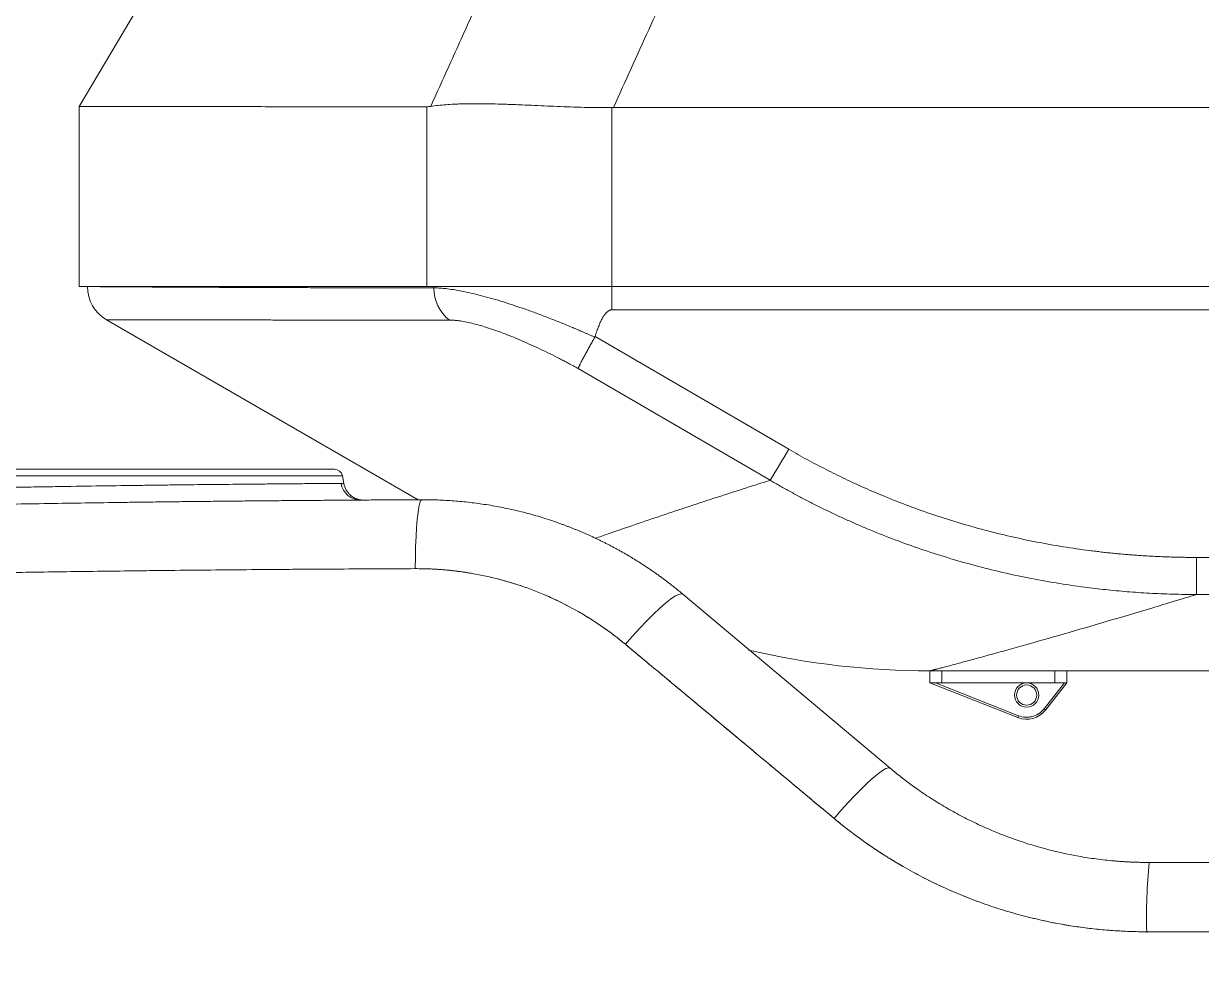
# Model space of a CAD drawing. Header units: millimetres. Extents: x 744 to 5705, y 930 to 4879.
# Drawn here: x 1241.2 to 1533.3, y 3673.8 to 3907 of the extents above; entities that cross this region are included whole.
import ezdxf

# ---------------------------------------------------------------- set-up
doc = ezdxf.new("R2010")
doc.units = ezdxf.units.MM
doc.header["$MEASUREMENT"] = 0

msp = doc.modelspace()

# ---------------------------------------------------------------- linework, layer by layer
at = {"color": 7, "linetype": 'Continuous', "lineweight": 15, "true_color": 0xffffff}
for p, q in [((1347.59, 4043.35), (1254.99, 3886.45)), ((1254.99, 3841.82), (1254.99, 3886.45)), ((1341.16, 3841.82), (1341.16, 3886.41)), ((1387.06, 3886.24), (1387.06, 3841.82)), ((1387.49, 3886.24), (1550.38, 3886.24)), ((1254.99, 3841.82), (1341.16, 3841.82)), ((1341.16, 3841.82), (1387.06, 3841.82)), ((1387.06, 3841.82), (1552.22, 3841.82)), ((1261.74, 3833.59), (1339.04, 3788.96)), ((1387.06, 3836.05), (1552.23, 3836.05)), ((1430.97, 3801.51), (1382.92, 3829.45)), ((1378.71, 3821.5), (1426.37, 3793.78)), ((1081.64, 3796.54), (1318.28, 3796.54)), ((1320.25, 3794.89), (1320.58, 3793.02)), ((1324.88, 3788.89), (1324.84, 3788.89)), ((1456.08, 3722.44), (1404.67, 3765.57)), ((1465.97, 3746.54), (1465.97, 3743.54)), ((1468.97, 3746.54), (1465.97, 3746.54)), ((1468.97, 3743.54), (1468.97, 3746.54)), ((1496.97, 3746.54), (1468.97, 3746.54)), ((1496.97, 3746.54), (1496.97, 3743.54)), ((1499.97, 3746.54), (1496.97, 3746.54)), ((1499.97, 3746.54), (1499.97, 3743.54)), ((1499.97, 3746.54), (1550.72, 3746.54)), ((1468.97, 3743.54), (1465.97, 3743.54)), ((1465.97, 3743.54), (1487.77, 3734.96)), ((1487.95, 3735.43), (1467.33, 3743.54)), ((1496.97, 3743.54), (1468.97, 3743.54)), ((1499.33, 3743.54), (1494.29, 3737.14)), ((1494.68, 3736.83), (1499.97, 3743.54)), ((1499.97, 3743.54), (1496.97, 3743.54)), ((1494.68, 3736.83), (1494.29, 3737.14)), ((1487.95, 3735.43), (1487.77, 3734.96)), ((3180.05, 3699.04), (1520.36, 3699.04))]:
    msp.add_line(p, q, dxfattribs=at)
at = {"color": 8, "linetype": 'Continuous', "lineweight": 15, "true_color": 0x808080}
for p, q in [((1342.94, 3841.82), (1342.94, 3841.49)), ((1387.06, 3841.82), (1387.06, 3836.05)), ((1079.67, 3794.89), (1320.25, 3794.89)), ((1532.07, 3774.67), (1552.32, 3774.67)), ((1532.07, 3765.47), (1552.33, 3765.47)), ((1519.81, 3681.86), (1519.81, 3681.65))]:
    msp.add_line(p, q, dxfattribs=at)
at = {"color": 7, "linetype": 'Continuous', "lineweight": 15, "true_color": 0xffffff}
for points in [[(1338.29, 3771.88), (1338.34, 3774.66), (1338.41, 3777.32), (1338.52, 3779.82), (1338.66, 3782.09), (1338.83, 3784.1), (1339.03, 3785.8), (1339.24, 3787.17), (1339.47, 3788.16), (1339.71, 3788.76), (1339.96, 3788.97)], [(1532.07, 3765.47), (1532.07, 3765.79), (1532.07, 3766.42), (1532.07, 3767.31), (1532.07, 3768.46), (1532.07, 3769.81), (1532.07, 3771.33), (1532.07, 3772.97), (1532.07, 3774.67)], [(1390.45, 3753.13), (1392.23, 3755.17), (1394, 3757.12), (1395.74, 3758.94), (1397.4, 3760.6), (1398.95, 3762.06), (1400.38, 3763.31), (1401.64, 3764.31), (1402.72, 3765.05), (1403.59, 3765.51), (1404.25, 3765.68), (1404.67, 3765.57)], [(1442.2, 3709.97), (1443.97, 3711.99), (1445.72, 3713.93), (1447.42, 3715.74), (1449.05, 3717.39), (1450.58, 3718.85), (1451.96, 3720.1), (1453.19, 3721.1), (1454.23, 3721.85), (1455.07, 3722.33), (1455.69, 3722.53), (1456.08, 3722.44)]]:
    msp.add_lwpolyline(points, dxfattribs=at)
for radius in [3, 2.5]:
    msp.add_circle((1489.97, 3740.54), radius, dxfattribs=at)
for centre, radius, start, end in [((1266.49, 3841.82), 9.5, 180, 240), ((1352.77, 3841.32), 9.82, 179.0394, 232.6914), ((1182.84, 3944.07), 286.17, 328.3203, 330.1208), ((1318.28, 3794.54), 2, 10, 90), ((1324.82, 3793.87), 4.98, 189.8119, 270.2305), ((1465.97, 3946.04), 199.5, 256.9696, 270), ((1489.97, 3740.54), 6, 248.5117, 321.7776), ((1656.26, 3685.74), 136.55, 174.4104, 181.6282)]:
    msp.add_arc(centre, radius, start, end, dxfattribs=at)
for points, knots in [([(1412.56, 4041.61), (1410.55, 4037.21), (1406.54, 4028.43), (1400.55, 4015.28), (1394.59, 4002.18), (1388.66, 3989.12), (1382.75, 3976.12), (1376.88, 3963.17), (1371.03, 3950.27), (1365.21, 3937.42), (1359.41, 3924.62), (1353.64, 3911.87), (1347.89, 3899.17), (1344.07, 3890.71), (1342.17, 3886.5)], [0, 0, 0, 0, 0.085217, 0.170085, 0.254608, 0.338785, 0.42262, 0.506114, 0.589268, 0.672084, 0.754564, 0.836709, 0.918521, 1, 1, 1, 1]), ([(1387.49, 3886.24), (1390.4, 3892.66), (1396.11, 3905.24), (1404.51, 3923.71), (1412.56, 3941.39), (1421.62, 3961.26), (1431.68, 3983.25), (1442.71, 4007.33), (1449.95, 4023.06), (1453.5, 4030.78)], [0, 0, 0, 0, 0.133104, 0.2608053, 0.383104, 0.5000001, 0.6729889, 0.8396555, 1, 1, 1, 1]), ([(1254.99, 3886.45), (1254.99, 3886.45), (1257.63, 3886.45), (1263.51, 3886.45), (1264.81, 3886.44), (1267.67, 3886.44), (1269.21, 3886.44), (1274.14, 3886.44), (1277.84, 3886.44), (1285.9, 3886.43), (1290.26, 3886.43), (1297.18, 3886.43), (1299.55, 3886.42), (1304.39, 3886.42), (1306.87, 3886.42), (1319.45, 3886.42), (1330.21, 3886.42), (1341.16, 3886.41)], [0, 0, 0, 0, 0.25, 0.25, 0.3125, 0.3125, 0.375, 0.375, 0.5, 0.5, 0.625, 0.625, 0.6875, 0.6875, 0.75, 0.75, 1, 1, 1, 1]), ([(1342.17, 3886.5), (1343.28, 3886.67), (1344.53, 3886.81), (1346.57, 3886.96), (1347.28, 3887.01), (1348.4, 3887.06), (1348.78, 3887.07), (1349.55, 3887.1), (1349.95, 3887.11), (1351.95, 3887.16), (1353.64, 3887.16), (1357.21, 3887.12), (1359.08, 3887.07), (1361.53, 3886.99), (1362.02, 3886.97), (1363.02, 3886.94), (1363.53, 3886.92), (1365.07, 3886.86), (1366.1, 3886.81), (1369.23, 3886.67), (1371.37, 3886.57), (1374.64, 3886.43), (1375.74, 3886.39), (1377.96, 3886.31), (1379.09, 3886.28), (1382.49, 3886.2), (1384.77, 3886.17), (1387.06, 3886.24)], [0, 0, 0, 0, 0.125, 0.125, 0.1875, 0.1875, 0.21875, 0.21875, 0.25, 0.25, 0.375, 0.375, 0.5, 0.5, 0.53125, 0.53125, 0.5625, 0.5625, 0.625, 0.625, 0.75, 0.75, 0.8125, 0.8125, 0.875, 0.875, 1, 1, 1, 1]), ([(1342.94, 3841.49), (1342.01, 3841.49), (1340.14, 3841.49), (1337.33, 3841.49), (1334.5, 3841.5), (1331.66, 3841.5), (1328.8, 3841.51), (1325.93, 3841.51), (1323.06, 3841.52), (1320.18, 3841.53), (1317.3, 3841.53), (1314.42, 3841.54), (1310.47, 3841.55), (1305.2, 3841.57), (1298.5, 3841.59), (1291.28, 3841.62), (1283.75, 3841.66), (1276.84, 3841.69), (1271.26, 3841.72), (1267.31, 3841.75), (1264.97, 3841.76), (1263.6, 3841.77), (1262.8, 3841.78), (1262.05, 3841.78), (1261.36, 3841.79), (1260.73, 3841.79), (1260.15, 3841.79), (1259.62, 3841.8), (1259.14, 3841.8), (1258.72, 3841.8), (1258.34, 3841.81), (1258.01, 3841.81), (1257.73, 3841.81), (1257.5, 3841.81), (1257.31, 3841.81), (1257.17, 3841.82), (1257.07, 3841.82), (1257.01, 3841.82), (1257, 3841.82), (1256.99, 3841.82)], [0, 0, 0, 0, 0.02135, 0.042943, 0.064774, 0.086843, 0.109145, 0.131677, 0.154438, 0.177424, 0.200631, 0.224056, 0.247697, 0.2984, 0.35693, 0.423156, 0.496932, 0.579383, 0.648539, 0.704662, 0.747925, 0.763429, 0.778748, 0.793883, 0.808837, 0.82361, 0.838204, 0.852622, 0.866866, 0.880936, 0.894834, 0.908562, 0.922121, 0.935513, 0.948738, 0.961799, 0.974695, 0.987428, 1, 1, 1, 1]), ([(1382.85, 3829.28), (1382.63, 3829.38), (1382.19, 3829.57), (1381.53, 3829.86), (1380.88, 3830.15), (1380.23, 3830.43), (1379.58, 3830.71), (1378.95, 3830.98), (1378.31, 3831.25), (1377.68, 3831.52), (1376.28, 3832.11), (1374.14, 3832.98), (1371.25, 3834.12), (1368.42, 3835.19), (1364.66, 3836.54), (1361.02, 3837.76), (1357.55, 3838.8), (1355.04, 3839.5), (1352.65, 3840.09), (1350.37, 3840.6), (1348.26, 3840.99), (1346.69, 3841.22), (1345.59, 3841.34), (1344.88, 3841.41), (1344.2, 3841.45), (1343.55, 3841.48), (1343.15, 3841.48), (1342.94, 3841.49)], [0, 0, 0, 0, 0.014, 0.027895, 0.041687, 0.055374, 0.068957, 0.082436, 0.095812, 0.109084, 0.122252, 0.184855, 0.245639, 0.3082, 0.369225, 0.494349, 0.557477, 0.619559, 0.683299, 0.746261, 0.809748, 0.872781, 0.898268, 0.923729, 0.949168, 0.97459, 1, 1, 1, 1]), ([(1261.74, 3833.59), (1261.74, 3833.59), (1261.75, 3833.59), (1261.76, 3833.59), (1261.78, 3833.59), (1261.82, 3833.59), (1261.86, 3833.59), (1261.91, 3833.59), (1261.97, 3833.59), (1262.04, 3833.59), (1262.12, 3833.59), (1262.21, 3833.59), (1262.31, 3833.59), (1262.42, 3833.59), (1262.54, 3833.59), (1262.67, 3833.59), (1262.8, 3833.59), (1262.95, 3833.59), (1263.11, 3833.59), (1263.27, 3833.59), (1263.45, 3833.59), (1263.63, 3833.59), (1263.83, 3833.59), (1264.03, 3833.59), (1264.24, 3833.58), (1264.47, 3833.58), (1264.7, 3833.58), (1264.94, 3833.58), (1265.2, 3833.58), (1265.46, 3833.58), (1265.73, 3833.58), (1266.01, 3833.58), (1266.3, 3833.58), (1266.6, 3833.58), (1266.91, 3833.58), (1267.23, 3833.58), (1267.56, 3833.58), (1267.9, 3833.58), (1268.25, 3833.58), (1268.6, 3833.58), (1268.97, 3833.58), (1269.35, 3833.57), (1269.74, 3833.57), (1270.13, 3833.57), (1270.54, 3833.57), (1270.95, 3833.57), (1271.38, 3833.57), (1271.81, 3833.57), (1272.25, 3833.57), (1272.71, 3833.57), (1273.17, 3833.57), (1273.64, 3833.57), (1274.12, 3833.57), (1274.61, 3833.57), (1275.11, 3833.56), (1275.62, 3833.56), (1276.14, 3833.56), (1276.67, 3833.56), (1277.21, 3833.56), (1277.75, 3833.56), (1278.31, 3833.56), (1278.88, 3833.56), (1279.45, 3833.56), (1280.03, 3833.56), (1280.63, 3833.56), (1281.23, 3833.56), (1281.84, 3833.55), (1282.46, 3833.55), (1283.09, 3833.55), (1283.72, 3833.55), (1284.37, 3833.55), (1285.03, 3833.55), (1285.69, 3833.55), (1286.36, 3833.55), (1287.05, 3833.55), (1287.74, 3833.55), (1289.47, 3833.54), (1292.33, 3833.54), (1296.45, 3833.54), (1300.78, 3833.53), (1305.3, 3833.53), (1310, 3833.53), (1314.87, 3833.52), (1319.89, 3833.52), (1325.05, 3833.52), (1330.34, 3833.51), (1335.74, 3833.51), (1341.23, 3833.51), (1344.95, 3833.51), (1346.81, 3833.51)], [0, 0, 0, 0, 0.006149, 0.012308, 0.018478, 0.024659, 0.030852, 0.037055, 0.04327, 0.049497, 0.055735, 0.061986, 0.068248, 0.074523, 0.08081, 0.08711, 0.093423, 0.099748, 0.106087, 0.112439, 0.118804, 0.125183, 0.131576, 0.137983, 0.144404, 0.150839, 0.157288, 0.163752, 0.170231, 0.176724, 0.183233, 0.189756, 0.196296, 0.20285, 0.20942, 0.216006, 0.222608, 0.229226, 0.235861, 0.242511, 0.249178, 0.255862, 0.262563, 0.26928, 0.276015, 0.282767, 0.289536, 0.296322, 0.303127, 0.309949, 0.316788, 0.323646, 0.330522, 0.337416, 0.344329, 0.351259, 0.358209, 0.365177, 0.372164, 0.37917, 0.386194, 0.393238, 0.400301, 0.407383, 0.414485, 0.421606, 0.428747, 0.435907, 0.443087, 0.450287, 0.457507, 0.464747, 0.472006, 0.479286, 0.486586, 0.493907, 0.501247, 0.541069, 0.581216, 0.621691, 0.662493, 0.703621, 0.745069, 0.786832, 0.8289, 0.871263, 0.91391, 0.956827, 1, 1, 1, 1]), ([(1346.81, 3833.51), (1346.9, 3833.51), (1347.08, 3833.51), (1347.36, 3833.5), (1347.65, 3833.48), (1347.94, 3833.46), (1348.25, 3833.44), (1348.55, 3833.41), (1348.87, 3833.37), (1349.19, 3833.33), (1349.9, 3833.23), (1351.06, 3833.02), (1352.76, 3832.64), (1354.57, 3832.14), (1357.12, 3831.36), (1360.55, 3830.14), (1364.18, 3828.65), (1367.17, 3827.32), (1369.44, 3826.26), (1371.75, 3825.15), (1373.68, 3824.17), (1375.23, 3823.37), (1376.39, 3822.76), (1377.55, 3822.14), (1378.33, 3821.71), (1378.71, 3821.5)], [0, 0, 0, 0, 0.0139485, 0.0278764, 0.0417877, 0.0556864, 0.0695766, 0.0834622, 0.0973472, 0.1112356, 0.1251313, 0.187399, 0.2497984, 0.3123183, 0.3752141, 0.4997583, 0.6251378, 0.6871446, 0.7498314, 0.8121026, 0.8750699, 0.9060868, 0.9372292, 0.9685245, 1, 1, 1, 1]), ([(1382.92, 3829.45), (1383, 3829.67), (1383.14, 3830.11), (1383.35, 3830.75), (1383.57, 3831.36), (1383.79, 3831.92), (1384, 3832.46), (1384.22, 3832.95), (1384.44, 3833.41), (1384.66, 3833.83), (1384.87, 3834.21), (1385.09, 3834.56), (1385.31, 3834.87), (1385.52, 3835.15), (1385.74, 3835.39), (1385.96, 3835.59), (1386.18, 3835.76), (1386.4, 3835.89), (1386.62, 3835.98), (1386.84, 3836.04), (1386.99, 3836.05), (1387.06, 3836.05)], [0, 0, 0, 0, 0.087372, 0.170476, 0.249337, 0.323987, 0.394459, 0.460795, 0.523045, 0.58127, 0.635543, 0.685955, 0.732621, 0.775684, 0.815326, 0.851782, 0.885353, 0.916424, 0.94548, 0.97311, 1, 1, 1, 1]), ([(1378.71, 3821.5), (1378.72, 3821.52), (1378.75, 3821.57), (1378.78, 3821.66), (1378.83, 3821.76), (1378.88, 3821.87), (1378.93, 3821.98), (1378.99, 3822.11), (1379.06, 3822.25), (1379.13, 3822.39), (1379.3, 3822.74), (1379.61, 3823.36), (1380.04, 3824.16), (1380.39, 3824.83), (1380.65, 3825.31), (1380.92, 3825.79), (1381.19, 3826.29), (1381.46, 3826.79), (1381.74, 3827.3), (1382.02, 3827.8), (1382.3, 3828.3), (1382.58, 3828.79), (1382.76, 3829.12), (1382.85, 3829.28)], [0, 0, 0, 0, 0.026, 0.052277, 0.07882, 0.105617, 0.132658, 0.159928, 0.187414, 0.215101, 0.242975, 0.370181, 0.499121, 0.552668, 0.605715, 0.658145, 0.709849, 0.760729, 0.810694, 0.859665, 0.907576, 0.95437, 1, 1, 1, 1]), ([(1382.92, 3829.45), (1382.91, 3829.42), (1382.9, 3829.36), (1382.87, 3829.31), (1382.85, 3829.28)], [0, 0, 0, 0, 0.502596, 1, 1, 1, 1]), ([(1532.07, 3774.67), (1531.58, 3774.67), (1530.59, 3774.67), (1529.11, 3774.69), (1527.63, 3774.72), (1526.15, 3774.75), (1524.68, 3774.8), (1523.2, 3774.86), (1521.73, 3774.93), (1520.26, 3775), (1518.78, 3775.09), (1517.31, 3775.19), (1515.85, 3775.3), (1514.38, 3775.42), (1512.91, 3775.55), (1511.45, 3775.69), (1509.98, 3775.84), (1508.52, 3776.01), (1507.06, 3776.18), (1503.88, 3776.57), (1499.01, 3777.28), (1492.47, 3778.45), (1485.99, 3779.83), (1479.56, 3781.41), (1473.21, 3783.2), (1466.94, 3785.19), (1460.74, 3787.39), (1455.85, 3789.31), (1452.2, 3790.84), (1449.77, 3791.9), (1447.36, 3792.99), (1444.96, 3794.11), (1442.58, 3795.27), (1440.22, 3796.45), (1437.88, 3797.67), (1435.56, 3798.91), (1433.25, 3800.19), (1431.73, 3801.07), (1430.97, 3801.51)], [0, 0, 0, 0, 0.013993, 0.027975, 0.041948, 0.055912, 0.069867, 0.083815, 0.097757, 0.111692, 0.125622, 0.139547, 0.153468, 0.167386, 0.181301, 0.195214, 0.209127, 0.223038, 0.23695, 0.250863, 0.313765, 0.376489, 0.439103, 0.501674, 0.564035, 0.626208, 0.68826, 0.750261, 0.775353, 0.800407, 0.825426, 0.850416, 0.875381, 0.900327, 0.925257, 0.950176, 0.975089, 1, 1, 1, 1]), ([(1078.34, 3787.32), (1078.34, 3787.32), (1078.52, 3787.33), (1079.24, 3787.36), (1079.78, 3787.38), (1080.68, 3787.42), (1080.88, 3787.43), (1081.29, 3787.45), (1081.5, 3787.46), (1082.18, 3787.48), (1082.68, 3787.5), (1084.3, 3787.57), (1085.55, 3787.62), (1088.38, 3787.74), (1089.96, 3787.8), (1092.58, 3787.9), (1093.5, 3787.94), (1095.41, 3788.01), (1096.41, 3788.05), (1099.54, 3788.17), (1101.77, 3788.26), (1106.48, 3788.44), (1108.98, 3788.53), (1114.23, 3788.72), (1116.98, 3788.82), (1121.32, 3788.97), (1122.81, 3789.02), (1125.84, 3789.13), (1127.38, 3789.18), (1132.06, 3789.34), (1135.27, 3789.45), (1141.86, 3789.66), (1145.24, 3789.77), (1152.17, 3789.98), (1155.73, 3790.09), (1161.19, 3790.24), (1163.03, 3790.3), (1166.71, 3790.4), (1168.56, 3790.45), (1174.12, 3790.61), (1177.86, 3790.71), (1185.4, 3790.9), (1189.19, 3791), (1194.93, 3791.14), (1196.85, 3791.18), (1199.74, 3791.25), (1200.71, 3791.27), (1202.64, 3791.32), (1203.6, 3791.34), (1208.4, 3791.45), (1212.21, 3791.53), (1219.76, 3791.69), (1223.51, 3791.76), (1230.93, 3791.9), (1234.61, 3791.97), (1240.09, 3792.07), (1241.91, 3792.1), (1245.49, 3792.16), (1247.26, 3792.19), (1252.5, 3792.28), (1255.9, 3792.33), (1262.53, 3792.43), (1265.75, 3792.47), (1270.46, 3792.53), (1272.01, 3792.55), (1275.05, 3792.59), (1276.56, 3792.61), (1280.96, 3792.67), (1283.75, 3792.7), (1289.07, 3792.76), (1291.59, 3792.78), (1296.36, 3792.83), (1298.61, 3792.85), (1301.25, 3792.87), (1301.77, 3792.88), (1302.79, 3792.89), (1303.29, 3792.89), (1304.76, 3792.91), (1305.7, 3792.91), (1308.38, 3792.94), (1310, 3792.95), (1312.91, 3792.97), (1314.2, 3792.98), (1315.87, 3792.99), (1316.39, 3792.99), (1317.1, 3793), (1317.32, 3793), (1317.75, 3793), (1317.96, 3793.01), (1318.92, 3793.01), (1319.51, 3793.02), (1319.91, 3793.02)], [0, 0, 0, 0, 0.03125, 0.03125, 0.0625, 0.0625, 0.070312, 0.070312, 0.078125, 0.078125, 0.09375, 0.09375, 0.125, 0.125, 0.15625, 0.15625, 0.171875, 0.171875, 0.1875, 0.1875, 0.21875, 0.21875, 0.25, 0.25, 0.28125, 0.28125, 0.296875, 0.296875, 0.3125, 0.3125, 0.34375, 0.34375, 0.375, 0.375, 0.40625, 0.40625, 0.421875, 0.421875, 0.4375, 0.4375, 0.46875, 0.46875, 0.5, 0.5, 0.515625, 0.515625, 0.523437, 0.523437, 0.53125, 0.53125, 0.5625, 0.5625, 0.59375, 0.59375, 0.625, 0.625, 0.640625, 0.640625, 0.65625, 0.65625, 0.6875, 0.6875, 0.71875, 0.71875, 0.734375, 0.734375, 0.75, 0.75, 0.78125, 0.78125, 0.8125, 0.8125, 0.84375, 0.84375, 0.851562, 0.851562, 0.859375, 0.859375, 0.875, 0.875, 0.90625, 0.90625, 0.9375, 0.9375, 0.953125, 0.953125, 0.960937, 0.960937, 0.96875, 0.96875, 1, 1, 1, 1]), ([(1319.91, 3793.02), (1320.13, 3793.02), (1320.3, 3793.02), (1320.53, 3793.02), (1320.58, 3793.02), (1320.58, 3793.02)], [0, 0, 0, 0, 0.5, 0.5, 1, 1, 1, 1]), ([(1320.58, 3793.02), (1320.75, 3792.44), (1320.99, 3791.58), (1321.68, 3790.64), (1322.23, 3790.09), (1322.78, 3789.68), (1323.47, 3789.3), (1324.24, 3789.02), (1324.77, 3788.92), (1324.85, 3788.9), (1324.89, 3788.9)], [0, 0, 0, 0, 0.132758, 0.197015, 0.258021, 0.318394, 0.380996, 0.520139, 0.742386, 1, 1, 1, 1]), ([(1426.37, 3793.78), (1426.77, 3793.54), (1427.59, 3793.07), (1428.82, 3792.37), (1430.06, 3791.67), (1431.31, 3790.98), (1432.57, 3790.3), (1433.84, 3789.62), (1435.12, 3788.95), (1436.4, 3788.29), (1437.7, 3787.63), (1439, 3786.98), (1440.32, 3786.34), (1441.64, 3785.71), (1442.97, 3785.08), (1444.31, 3784.46), (1445.66, 3783.85), (1447.01, 3783.24), (1448.38, 3782.65), (1449.75, 3782.06), (1452.71, 3780.82), (1457.34, 3778.99), (1463.74, 3776.69), (1470.37, 3774.56), (1477.03, 3772.66), (1483.71, 3770.99), (1490.4, 3769.55), (1497.32, 3768.29), (1502.87, 3767.47), (1506.97, 3766.96), (1509.58, 3766.67), (1512.23, 3766.4), (1514.93, 3766.17), (1517.68, 3765.96), (1520.47, 3765.79), (1523.31, 3765.65), (1526.19, 3765.55), (1529.11, 3765.48), (1531.08, 3765.47), (1532.07, 3765.47)], [0, 0, 0, 0, 0.012764, 0.025573, 0.038426, 0.051324, 0.064266, 0.077252, 0.090282, 0.103356, 0.116473, 0.129633, 0.142836, 0.156082, 0.169371, 0.182703, 0.196076, 0.209491, 0.222948, 0.236447, 0.249986, 0.309915, 0.37135, 0.434269, 0.498645, 0.558847, 0.620723, 0.684242, 0.749367, 0.77264, 0.79632, 0.820402, 0.844884, 0.869764, 0.895037, 0.920701, 0.946752, 0.973187, 1, 1, 1, 1]), ([(1339.96, 3788.97), (1338.28, 3788.96), (1334.93, 3788.94), (1329.92, 3788.92), (1324.93, 3788.89), (1319.96, 3788.86), (1315.02, 3788.82), (1310.1, 3788.78), (1305.2, 3788.74), (1300.32, 3788.7), (1295.47, 3788.65), (1290.64, 3788.6), (1285.83, 3788.55), (1281.05, 3788.5), (1276.29, 3788.44), (1271.55, 3788.38), (1262.26, 3788.26), (1248.54, 3788.05), (1230.47, 3787.75), (1212.7, 3787.4), (1189, 3786.89), (1159.79, 3786.14), (1124.8, 3785.09), (1090.58, 3783.88), (1056.63, 3782.52), (1023.32, 3781.02), (990.27, 3779.36), (957.95, 3777.57), (926.17, 3775.65), (895.34, 3773.63), (870.12, 3771.85), (850.48, 3770.38), (839.37, 3769.52), (831.83, 3768.93), (827.74, 3768.6), (823.67, 3768.28), (819.6, 3767.95), (815.56, 3767.62), (811.52, 3767.28), (808.84, 3767.06), (807.5, 3766.95)], [0, 0, 0, 0, 0.0090599, 0.0180797, 0.0270595, 0.0359995, 0.0448998, 0.0537605, 0.0625817, 0.0713637, 0.0801065, 0.0888103, 0.0974752, 0.1061014, 0.114689, 0.1232381, 0.1317488, 0.1649248, 0.1975833, 0.2297321, 0.2613786, 0.3264035, 0.3888989, 0.4526996, 0.5144794, 0.5765353, 0.6381512, 0.7001684, 0.7601071, 0.8211265, 0.8806126, 0.9106462, 0.9404666, 0.9489571, 0.9574516, 0.9659506, 0.9744545, 0.9829638, 0.9914788, 1, 1, 1, 1]), ([(1404.67, 3765.57), (1404.43, 3765.78), (1403.94, 3766.18), (1403.21, 3766.78), (1402.47, 3767.37), (1401.73, 3767.95), (1400.98, 3768.53), (1400.24, 3769.09), (1399.49, 3769.64), (1398.74, 3770.19), (1397.99, 3770.72), (1397.23, 3771.25), (1396.48, 3771.76), (1395.72, 3772.27), (1394.96, 3772.77), (1394.2, 3773.26), (1393.44, 3773.74), (1392.68, 3774.21), (1391.92, 3774.67), (1391.16, 3775.13), (1390.4, 3775.57), (1389.63, 3776.01), (1388.87, 3776.43), (1388.1, 3776.85), (1387.34, 3777.26), (1386.58, 3777.67), (1385.81, 3778.06), (1385.05, 3778.45), (1384.28, 3778.82), (1383.52, 3779.19), (1382.76, 3779.55), (1381.99, 3779.91), (1381.23, 3780.25), (1380.47, 3780.59), (1379.71, 3780.92), (1378.95, 3781.24), (1378.19, 3781.55), (1377.44, 3781.86), (1376.68, 3782.15), (1375.92, 3782.44), (1375.17, 3782.73), (1373.99, 3783.16), (1372.37, 3783.73), (1370.31, 3784.4), (1368.26, 3785.02), (1366.2, 3785.59), (1364.14, 3786.11), (1362.09, 3786.59), (1360.04, 3787.03), (1358, 3787.41), (1355.96, 3787.76), (1353.93, 3788.05), (1351.9, 3788.31), (1349.89, 3788.52), (1347.88, 3788.69), (1345.88, 3788.82), (1343.9, 3788.91), (1341.93, 3788.96), (1340.62, 3788.97), (1339.96, 3788.97)], [0, 0, 0, 0, 0.013607, 0.027158, 0.040652, 0.05409, 0.067471, 0.080796, 0.094064, 0.107275, 0.12043, 0.133529, 0.146571, 0.159557, 0.172486, 0.185358, 0.198174, 0.210934, 0.223637, 0.236283, 0.248873, 0.261407, 0.273884, 0.286304, 0.298668, 0.310976, 0.323227, 0.335422, 0.34756, 0.359641, 0.371667, 0.383635, 0.395548, 0.407403, 0.419203, 0.430946, 0.442632, 0.454262, 0.465836, 0.477353, 0.488813, 0.500218, 0.531185, 0.561956, 0.59253, 0.622908, 0.65309, 0.683076, 0.712866, 0.74246, 0.771858, 0.80106, 0.830066, 0.858877, 0.887492, 0.915912, 0.944137, 0.972166, 1, 1, 1, 1]), ([(1338.29, 3771.88), (1314.59, 3771.79), (1290.92, 3771.61), (1243.65, 3771.04), (1220.06, 3770.65), (1172.97, 3769.66), (1149.46, 3769.07), (1114.28, 3768.01), (1102.57, 3767.64), (1085.02, 3767.03), (1079.17, 3766.82), (1067.5, 3766.39), (1061.68, 3766.17), (1044.25, 3765.48), (1032.68, 3765), (1009.65, 3763.99), (998.19, 3763.46), (964.01, 3761.79), (941.48, 3760.59), (908.15, 3758.65), (897.12, 3757.98), (875.24, 3756.6), (864.38, 3755.89), (848.26, 3754.79), (842.9, 3754.42), (832.25, 3753.67), (826.95, 3753.29), (811.17, 3752.13), (800.83, 3751.35), (790.67, 3750.55)], [0, 0, 0, 0, 0.125, 0.125, 0.25, 0.25, 0.375, 0.375, 0.4375, 0.4375, 0.46875, 0.46875, 0.5, 0.5, 0.5625, 0.5625, 0.625, 0.625, 0.75, 0.75, 0.8125, 0.8125, 0.875, 0.875, 0.90625, 0.90625, 0.9375, 0.9375, 1, 1, 1, 1]), ([(790.67, 3750.55), (791.41, 3750.6), (792.91, 3750.72), (795.17, 3750.9), (797.45, 3751.08), (799.76, 3751.25), (802.1, 3751.43), (804.46, 3751.61), (806.84, 3751.8), (809.25, 3751.98), (811.69, 3752.16), (814.15, 3752.34), (816.64, 3752.53), (819.16, 3752.72), (826.35, 3753.24), (837.78, 3754.06), (852.82, 3755.11), (866.59, 3756.03), (878.75, 3756.82), (889.65, 3757.51), (902.83, 3758.32), (923.84, 3759.58), (952.94, 3761.2), (987.11, 3762.94), (1021.28, 3764.53), (1056.1, 3765.97), (1090.91, 3767.26), (1126.14, 3768.4), (1161.27, 3769.37), (1190.74, 3770.05), (1214.22, 3770.51), (1231.92, 3770.82), (1249.57, 3771.1), (1264.77, 3771.3), (1277.43, 3771.44), (1287.58, 3771.55), (1297.72, 3771.64), (1307.87, 3771.72), (1318.01, 3771.78), (1328.15, 3771.84), (1334.91, 3771.87), (1338.29, 3771.88)], [0, 0, 0, 0, 0.0046425, 0.0093246, 0.0140471, 0.0188101, 0.0236136, 0.0284575, 0.033342, 0.038267, 0.0432327, 0.0482389, 0.0532859, 0.0583736, 0.0635021, 0.0968161, 0.1269759, 0.1524906, 0.177441, 0.1974503, 0.2151404, 0.2527411, 0.3164761, 0.3776776, 0.4409503, 0.5025326, 0.5656066, 0.6274575, 0.6901604, 0.7518503, 0.7831309, 0.8139214, 0.8449769, 0.8759585, 0.893711, 0.9114509, 0.9291798, 0.9468985, 0.9646077, 0.982308, 1, 1, 1, 1]), ([(1390.45, 3753.13), (1386.81, 3756.16), (1382.95, 3758.84), (1376.86, 3762.33), (1374.77, 3763.41), (1371.57, 3764.89), (1370.48, 3765.36), (1368.84, 3766.03), (1368.29, 3766.25), (1367.18, 3766.68), (1366.62, 3766.89), (1361.59, 3768.7), (1357.04, 3769.89), (1347.78, 3771.49), (1343.08, 3771.9), (1338.29, 3771.88)], [0, 0, 0, 0, 17.66422, 17.66422, 26.496331, 26.496331, 30.912386, 30.912386, 33.120413, 33.120413, 35.328441, 35.328441, 52.992661, 52.992661, 70.656881, 70.656881, 70.656881, 70.656881]), ([(1338.29, 3771.88), (1338.59, 3771.88), (1339.18, 3771.88), (1340.07, 3771.87), (1340.96, 3771.85), (1341.84, 3771.82), (1342.73, 3771.78), (1343.61, 3771.73), (1344.5, 3771.67), (1345.38, 3771.6), (1346.26, 3771.52), (1347.14, 3771.43), (1348.02, 3771.33), (1348.9, 3771.22), (1349.78, 3771.11), (1350.66, 3770.98), (1351.54, 3770.84), (1353.28, 3770.55), (1355.89, 3770.04), (1359.32, 3769.21), (1362.72, 3768.24), (1367.19, 3766.74), (1372.65, 3764.5), (1377.37, 3762.06), (1380.41, 3760.28), (1381.91, 3759.35), (1383.39, 3758.39), (1384.85, 3757.4), (1386.28, 3756.38), (1387.69, 3755.33), (1389.08, 3754.25), (1389.99, 3753.5), (1390.45, 3753.13)], [0, 0, 0, 0, 0.015658, 0.031303, 0.046938, 0.062565, 0.078185, 0.093801, 0.109414, 0.125027, 0.140641, 0.156259, 0.171882, 0.187512, 0.203152, 0.218804, 0.234468, 0.250148, 0.31262, 0.374986, 0.43737, 0.499897, 0.625005, 0.75016, 0.781435, 0.812668, 0.843872, 0.875063, 0.906256, 0.937466, 0.968709, 1, 1, 1, 1]), ([(1465.97, 3746.54), (1465.97, 3746.54), (1465.97, 3746.54), (1465.99, 3746.55), (1466.01, 3746.55), (1466.04, 3746.56), (1466.09, 3746.57), (1466.14, 3746.59), (1466.21, 3746.6), (1466.28, 3746.62), (1466.37, 3746.65), (1466.46, 3746.67), (1466.57, 3746.7), (1466.68, 3746.73), (1466.81, 3746.76), (1466.95, 3746.8), (1467.1, 3746.84), (1467.27, 3746.88), (1467.44, 3746.92), (1467.62, 3746.97), (1468.02, 3747.07), (1468.71, 3747.25), (1469.83, 3747.55), (1471.2, 3747.91), (1472.74, 3748.32), (1474.43, 3748.78), (1476.17, 3749.24), (1478.09, 3749.77), (1480.77, 3750.5), (1484.43, 3751.51), (1490.63, 3753.25), (1499.05, 3755.65), (1509.85, 3758.79), (1519.12, 3761.55), (1525.62, 3763.51), (1529.31, 3764.63), (1531.15, 3765.19), (1532.07, 3765.47)], [0, 0, 0, 0, 0.006515, 0.01308, 0.019693, 0.026357, 0.033071, 0.039834, 0.046649, 0.053514, 0.06043, 0.067398, 0.074416, 0.081486, 0.088607, 0.09578, 0.103005, 0.110281, 0.11761, 0.12499, 0.132423, 0.162354, 0.194056, 0.227543, 0.262827, 0.293796, 0.327093, 0.356817, 0.390777, 0.453939, 0.516579, 0.640231, 0.761931, 0.881826, 0.941124, 0.970614, 1, 1, 1, 1]), ([(1390.45, 3753.13), (1392.15, 3751.7), (1395.58, 3748.85), (1400.71, 3744.57), (1405.86, 3740.28), (1411.02, 3735.97), (1416.19, 3731.66), (1421.37, 3727.34), (1426.56, 3723.01), (1431.77, 3718.67), (1436.98, 3714.32), (1440.46, 3711.42), (1442.2, 3709.97)], [0, 0, 0, 0, 0.0991478, 0.1984841, 0.2980094, 0.397724, 0.4976281, 0.5977219, 0.6980059, 0.79848, 0.8991447, 1, 1, 1, 1]), ([(1494.29, 3737.14), (1493.9, 3736.65), (1493.43, 3736.23), (1492.39, 3735.57), (1491.83, 3735.34), (1490.99, 3735.13), (1490.71, 3735.09), (1490.16, 3735.04), (1489.9, 3735.04), (1489.08, 3735.09), (1488.51, 3735.21), (1487.95, 3735.43)], [0, 0, 0, 0, 0.25, 0.25, 0.5, 0.5, 0.625, 0.625, 0.75, 0.75, 1, 1, 1, 1]), ([(1520.36, 3699.04), (1520.03, 3699.04), (1519.38, 3699.05), (1518.4, 3699.06), (1517.43, 3699.09), (1516.45, 3699.12), (1515.47, 3699.16), (1514.5, 3699.21), (1513.52, 3699.28), (1512.55, 3699.35), (1510.45, 3699.52), (1507.24, 3699.88), (1501.5, 3700.76), (1494.37, 3702.35), (1487.42, 3704.55), (1481.97, 3706.67), (1477.99, 3708.43), (1474.09, 3710.36), (1470.3, 3712.44), (1466.59, 3714.69), (1463.71, 3716.61), (1461.59, 3718.12), (1460.21, 3719.15), (1458.82, 3720.21), (1457.44, 3721.31), (1456.53, 3722.06), (1456.08, 3722.44)], [0, 0, 0, 0, 0.013914, 0.027832, 0.041754, 0.055679, 0.069608, 0.083541, 0.097478, 0.111419, 0.125363, 0.187403, 0.249858, 0.373942, 0.500116, 0.562394, 0.625336, 0.68702, 0.749753, 0.811497, 0.874323, 0.898958, 0.923843, 0.948978, 0.974364, 1, 1, 1, 1]), ([(1697.06, 3624.17), (1679.83, 3624.91), (1643.92, 3626.46), (1589.34, 3629.27), (1533.33, 3632.53), (1481.38, 3635.96), (1433.48, 3639.49), (1389.64, 3643.02), (1345.88, 3646.85), (1302.2, 3650.99), (1258.65, 3655.41), (1218.87, 3659.73), (1182.83, 3663.84), (1150.52, 3667.68), (1118.35, 3671.64), (1086.35, 3675.72), (1054.55, 3679.89), (1022.98, 3684.15), (991.7, 3688.47), (961.8, 3692.68), (933.32, 3696.77), (906.25, 3700.71), (879.63, 3704.64), (853.51, 3708.53), (827.98, 3712.38), (803.04, 3716.18), (786.99, 3718.64), (778.97, 3719.87)], [0, 0, 0, 0, 0.054046, 0.112687, 0.171322, 0.229957, 0.276034, 0.322101, 0.368174, 0.414244, 0.46032, 0.506389, 0.540941, 0.575496, 0.610052, 0.644602, 0.67916, 0.713708, 0.748261, 0.782814, 0.813843, 0.844867, 0.875894, 0.90692, 0.937949, 0.968973, 1, 1, 1, 1]), ([(1519.76, 3681.86), (1512.65, 3681.87), (1505.64, 3682.49), (1495.29, 3684.32), (1491.87, 3685.07), (1486.77, 3686.44), (1485.08, 3686.93), (1482.56, 3687.72), (1481.72, 3688), (1480.04, 3688.57), (1479.2, 3688.86), (1471.72, 3691.58), (1465.39, 3694.54), (1453.34, 3701.47), (1447.61, 3705.45), (1442.2, 3709.97)], [0, 0, 0, 0, 21.151982, 21.151982, 31.727973, 31.727973, 37.015969, 37.015969, 39.659967, 39.659967, 42.303964, 42.303964, 63.455947, 63.455947, 84.607929, 84.607929, 84.607929, 84.607929]), ([(1442.2, 3709.97), (1442.48, 3709.73), (1443.05, 3709.26), (1443.91, 3708.57), (1444.77, 3707.88), (1445.64, 3707.2), (1446.51, 3706.53), (1447.39, 3705.87), (1448.28, 3705.21), (1449.17, 3704.57), (1450.07, 3703.93), (1450.97, 3703.3), (1451.88, 3702.68), (1452.8, 3702.07), (1453.72, 3701.46), (1454.64, 3700.86), (1455.58, 3700.27), (1456.52, 3699.69), (1457.46, 3699.12), (1458.41, 3698.56), (1460.56, 3697.31), (1463.95, 3695.45), (1468.66, 3693.14), (1473.46, 3691.03), (1478.37, 3689.12), (1483.37, 3687.43), (1488.45, 3685.95), (1493.57, 3684.7), (1497.71, 3683.87), (1500.83, 3683.35), (1502.92, 3683.04), (1505.01, 3682.76), (1507.11, 3682.52), (1509.21, 3682.32), (1511.32, 3682.15), (1513.42, 3682.02), (1515.53, 3681.93), (1517.65, 3681.87), (1519.06, 3681.87), (1519.76, 3681.86)], [0, 0, 0, 0, 0.01318, 0.026351, 0.039512, 0.052666, 0.065812, 0.078954, 0.09209, 0.105222, 0.118352, 0.131481, 0.144609, 0.157737, 0.170867, 0.184, 0.197136, 0.210277, 0.223423, 0.236576, 0.249738, 0.312224, 0.374564, 0.43687, 0.499255, 0.562149, 0.625008, 0.6874, 0.749759, 0.774845, 0.799899, 0.824926, 0.849935, 0.874932, 0.899925, 0.92492, 0.949927, 0.974951, 1, 1, 1, 1]), ([(1519.76, 3681.86), (1554.51, 3681.85), (1589.25, 3681.84), (1628.31, 3681.84), (1632.64, 3681.83), (1641.32, 3681.83), (1645.66, 3681.83), (1658.69, 3681.83), (1667.36, 3681.83), (1684.7, 3681.83), (1693.36, 3681.82), (1706.33, 3681.82), (1710.65, 3681.82), (1719.29, 3681.82), (1723.6, 3681.83), (1797.06, 3681.83), (1866.2, 3681.83), (2004.48, 3681.83), (2073.63, 3681.83), (2211.92, 3681.83), (2281.07, 3681.83), (2419.37, 3681.83), (2488.52, 3681.83), (2626.82, 3681.83), (2695.98, 3681.83), (2903.43, 3681.83), (3041.74, 3681.83), (3180.05, 3681.83)], [0, 0, 0, 0, 103.769533, 103.769533, 116.740725, 116.740725, 129.711916, 129.711916, 155.6543, 155.6543, 181.596683, 181.596683, 194.567875, 194.567875, 207.539066, 207.539066, 415.078132, 415.078132, 622.617198, 622.617198, 830.156265, 830.156265, 1037.695331, 1037.695331, 1245.234397, 1245.234397, 1660.312529, 1660.312529, 1660.312529, 1660.312529]), ([(1519.76, 3681.86), (1521.86, 3681.86), (1526.05, 3681.86), (1532.35, 3681.86), (1538.67, 3681.86), (1545.02, 3681.86), (1551.38, 3681.85), (1557.77, 3681.85), (1564.17, 3681.85), (1570.6, 3681.85), (1577.05, 3681.85), (1583.52, 3681.85), (1590.01, 3681.84), (1596.52, 3681.84), (1603.05, 3681.84), (1609.6, 3681.84), (1616.18, 3681.84), (1626.19, 3681.84), (1639.74, 3681.83), (1656.93, 3681.83), (1677.12, 3681.83), (1700.24, 3681.82), (1723.09, 3681.83), (1742.96, 3681.83), (1759.87, 3681.83), (1777.02, 3681.83), (1794.4, 3681.83), (1812.01, 3681.83), (1840.73, 3681.83), (1881.2, 3681.83), (1932.69, 3681.83), (1984.94, 3681.83), (2054.14, 3681.83), (2140.98, 3681.83), (2244.77, 3681.83), (2348.61, 3681.83), (2452.5, 3681.83), (2590.98, 3681.83), (2764.15, 3681.83), (2934.18, 3681.83), (3072.85, 3681.83), (3142.19, 3681.83), (3180.05, 3681.83)], [0, 0, 0, 0, 0.0037846, 0.0075816, 0.0113909, 0.0152127, 0.0190469, 0.0228935, 0.0267526, 0.0306242, 0.0345084, 0.0384052, 0.0423146, 0.0462367, 0.0501714, 0.0541187, 0.0580787, 0.0620513, 0.0722132, 0.0825648, 0.0931105, 0.1086811, 0.1243545, 0.1343984, 0.1445829, 0.1549088, 0.1653767, 0.1759872, 0.1867397, 0.2172687, 0.2491173, 0.2797752, 0.3116811, 0.3741542, 0.4366696, 0.4992194, 0.5617899, 0.6243823, 0.7494353, 0.8747058, 0.9315936, 1, 1, 1, 1])]:
    msp.add_open_spline(points, degree=3, knots=knots, dxfattribs=at)
for points in [[(1341.16, 3886.41), (1341.48, 3886.41), (1341.82, 3886.44), (1342.17, 3886.5)], [(1387.06, 3886.24), (1387.2, 3886.24), (1387.35, 3886.24), (1387.49, 3886.24)], [(1442.2, 3709.97), (1424.94, 3724.37), (1407.69, 3738.76), (1390.45, 3753.13)]]:
    msp.add_open_spline(points, degree=3, dxfattribs=at)
at = {"color": 8, "linetype": 'Continuous', "lineweight": 15, "true_color": 0x808080}
msp.add_open_spline([(1383.01, 3779.4), (1384.05, 3779.76), (1386.81, 3780.74), (1392.04, 3782.55), (1398.48, 3784.73), (1405.32, 3787.01), (1412.29, 3789.3), (1419.31, 3791.56), (1424.03, 3793.05), (1426.37, 3793.78)], degree=3, knots=[0, 0, 0, 0, 0.092954, 0.245962, 0.405003, 0.559524, 0.709975, 0.856708, 1, 1, 1, 1], dxfattribs=at)

doc.saveas('drawing.dxf')
